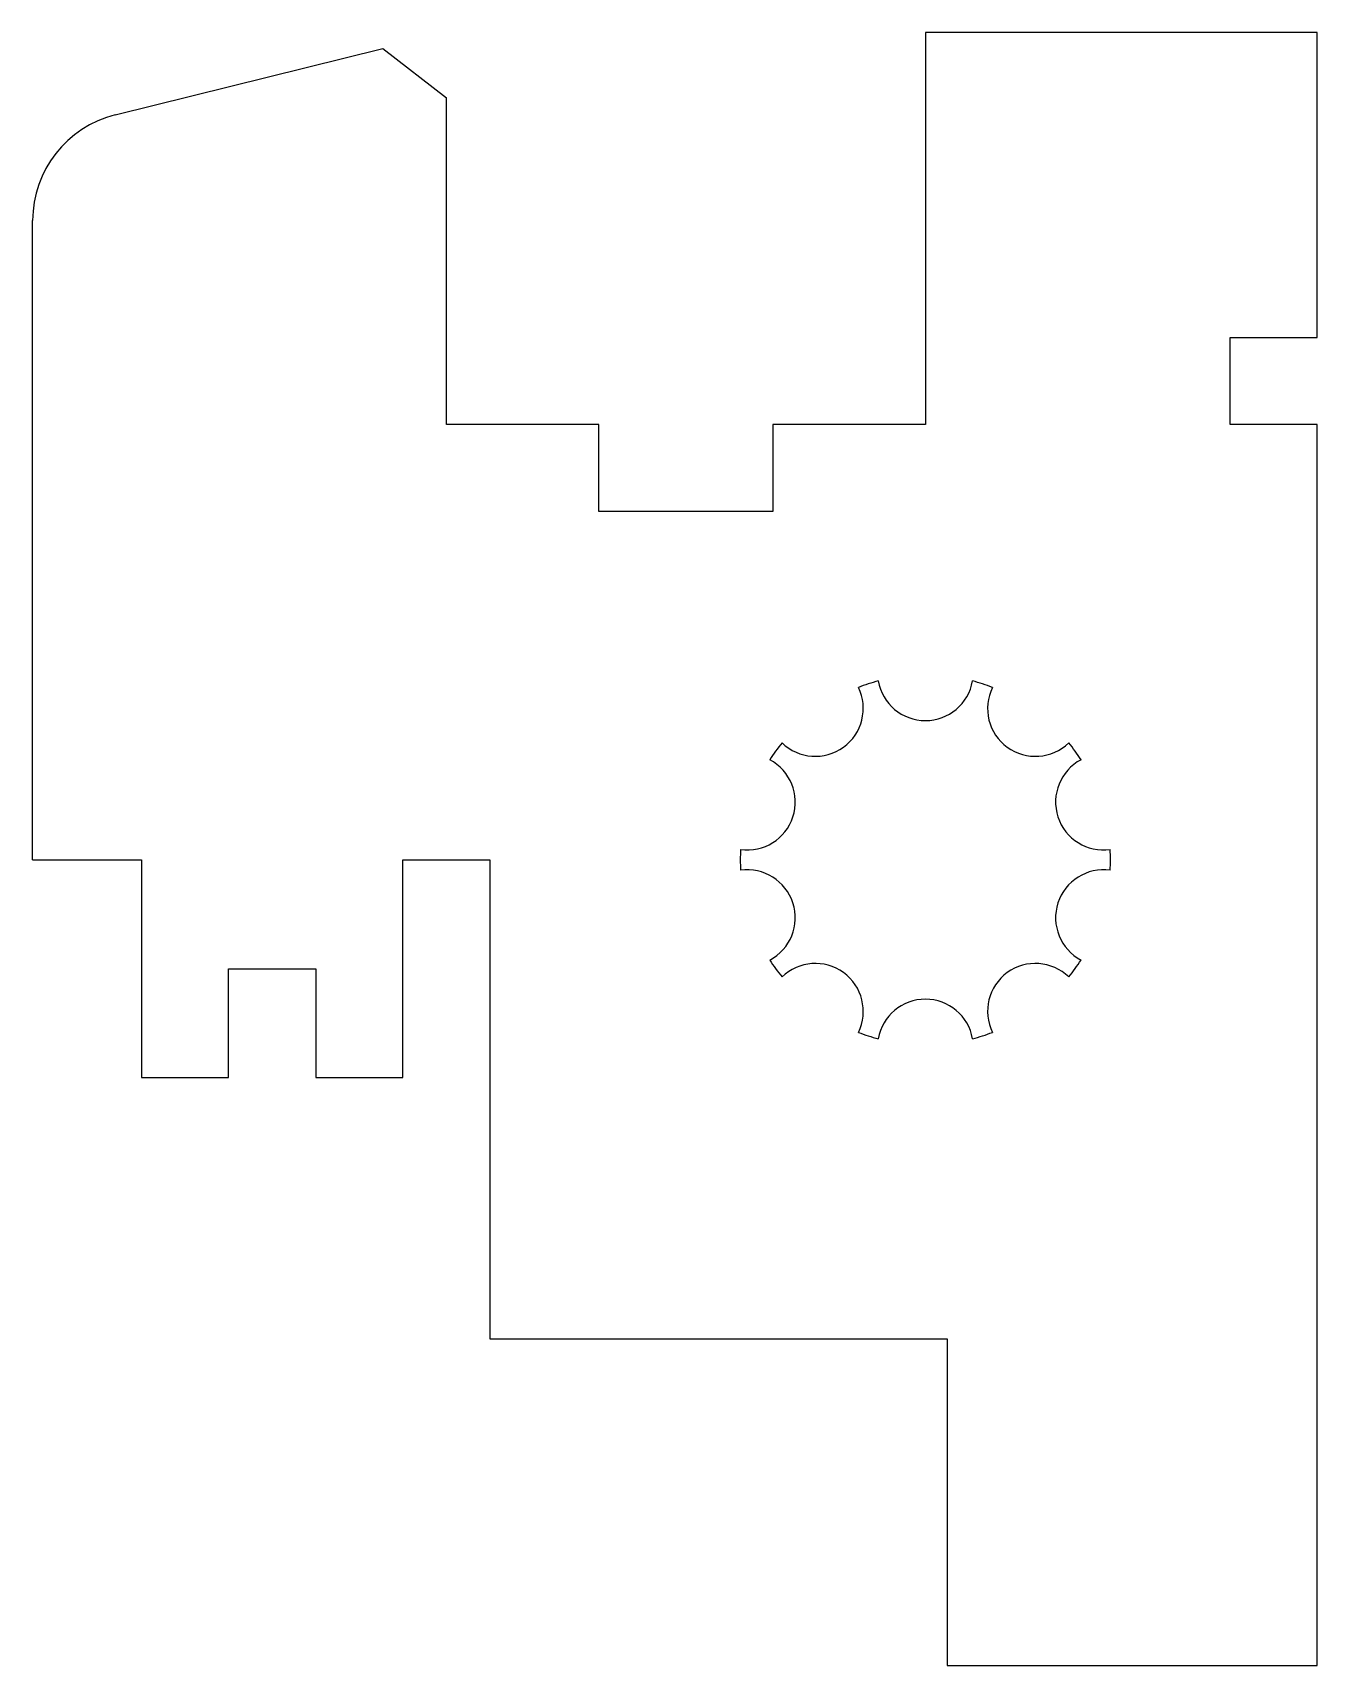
# Model space of a CAD drawing. Header units: millimetres. Extents: x 2795.4 to 2854.4, y 1469.4 to 1544.4.
import ezdxf

# ---------------------------------------------------------------- set-up
doc = ezdxf.new("R2010")
doc.units = ezdxf.units.MM

msp = doc.modelspace()

# ---------------------------------------------------------------- linework, layer by layer
for p, q in [((2854.385, 1544.419), (2836.385, 1544.419)), ((2836.385, 1544.419), (2836.385, 1526.419)), ((2854.385, 1530.419), (2854.385, 1544.419)), ((2799.179, 1540.639), (2811.474, 1543.695)), ((2811.474, 1543.695), (2814.385, 1541.419)), ((2814.385, 1526.419), (2814.385, 1541.419)), ((2795.385, 1506.419), (2795.385, 1535.787)), ((2850.385, 1526.419), (2850.385, 1530.419)), ((2850.385, 1530.419), (2854.385, 1530.419)), ((2821.385, 1526.419), (2814.385, 1526.419)), ((2821.385, 1522.419), (2821.385, 1526.419)), ((2836.385, 1526.419), (2829.385, 1526.419)), ((2829.385, 1526.419), (2829.385, 1522.419)), ((2854.385, 1526.419), (2850.385, 1526.419)), ((2854.385, 1469.419), (2854.385, 1526.419)), ((2829.385, 1522.419), (2821.385, 1522.419)), ((2795.385, 1506.419), (2800.385, 1506.419)), ((2800.385, 1506.419), (2800.385, 1496.419)), ((2812.385, 1496.419), (2812.385, 1506.419)), ((2812.385, 1506.419), (2816.385, 1506.419)), ((2816.385, 1506.419), (2816.385, 1484.419)), ((2804.385, 1496.419), (2804.385, 1501.419)), ((2804.385, 1501.419), (2808.385, 1501.419)), ((2808.385, 1501.419), (2808.385, 1496.419)), ((2800.385, 1496.419), (2804.385, 1496.419)), ((2808.385, 1496.419), (2812.385, 1496.419)), ((2816.385, 1484.419), (2837.385, 1484.419)), ((2837.385, 1484.419), (2837.385, 1469.419)), ((2837.385, 1469.419), (2854.385, 1469.419))]:
    msp.add_line(p, q)
for centre, radius, start, end in [((2800.385, 1535.787), 5, 103.95848, 180), ((2831.331, 1513.376), 2.2, 225.96795, 26.03205), ((2836.385, 1506.419), 8.5, 104.76864, 111.23136), ((2836.385, 1515.019), 2.2, 189.96795, 350.03205), ((2836.385, 1506.419), 8.5, 68.76864, 75.23136), ((2841.44, 1513.376), 2.2, 153.96795, 314.03205), ((2836.385, 1506.419), 8.5, 140.76864, 147.23136), ((2836.385, 1506.419), 8.5, 32.76864, 39.23136), ((2828.206, 1509.076), 2.2, 261.96795, 62.03205), ((2844.565, 1509.076), 2.2, 117.96795, 278.03205), ((2836.385, 1506.419), 8.5, 176.76864, 183.23136), ((2836.385, 1506.419), 8.5, 356.76864, 3.23136), ((2828.206, 1503.761), 2.2, 297.96795, 98.03205), ((2844.565, 1503.761), 2.2, 81.96795, 242.03205), ((2836.385, 1506.419), 8.5, 212.76864, 219.23136), ((2831.331, 1499.461), 2.2, 333.96795, 134.03205), ((2841.44, 1499.461), 2.2, 45.96795, 206.03205), ((2836.385, 1506.419), 8.5, 320.76864, 327.23136), ((2836.385, 1497.819), 2.2, 9.96795, 170.03205), ((2836.385, 1506.419), 8.5, 248.76864, 255.23136), ((2836.385, 1506.419), 8.5, 284.76864, 291.23136)]:
    msp.add_arc(centre, radius, start, end)

doc.saveas('drawing.dxf')
